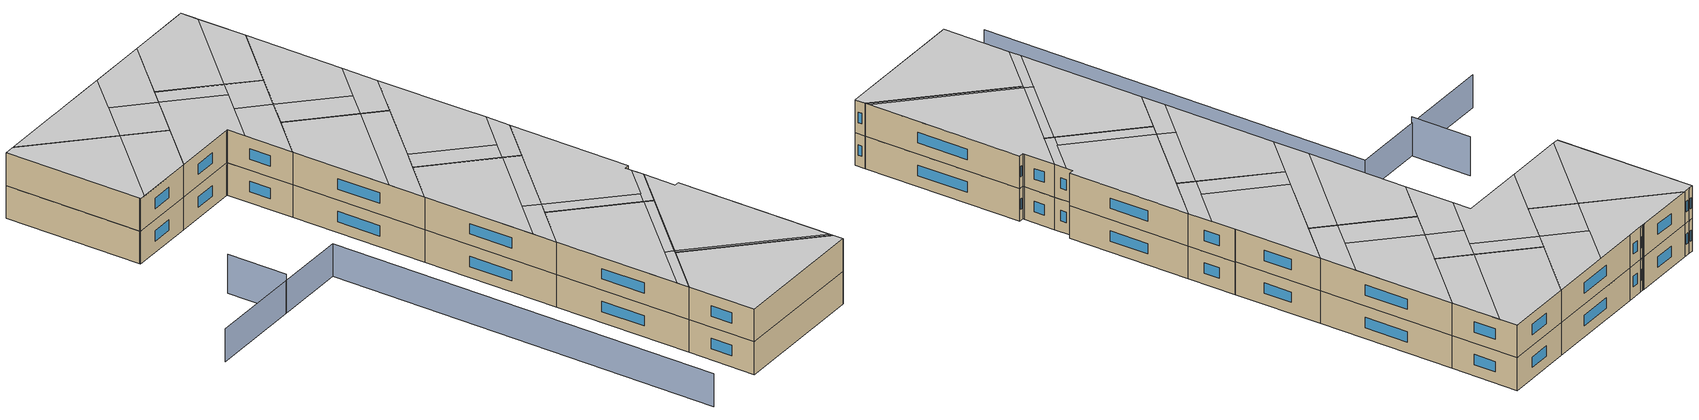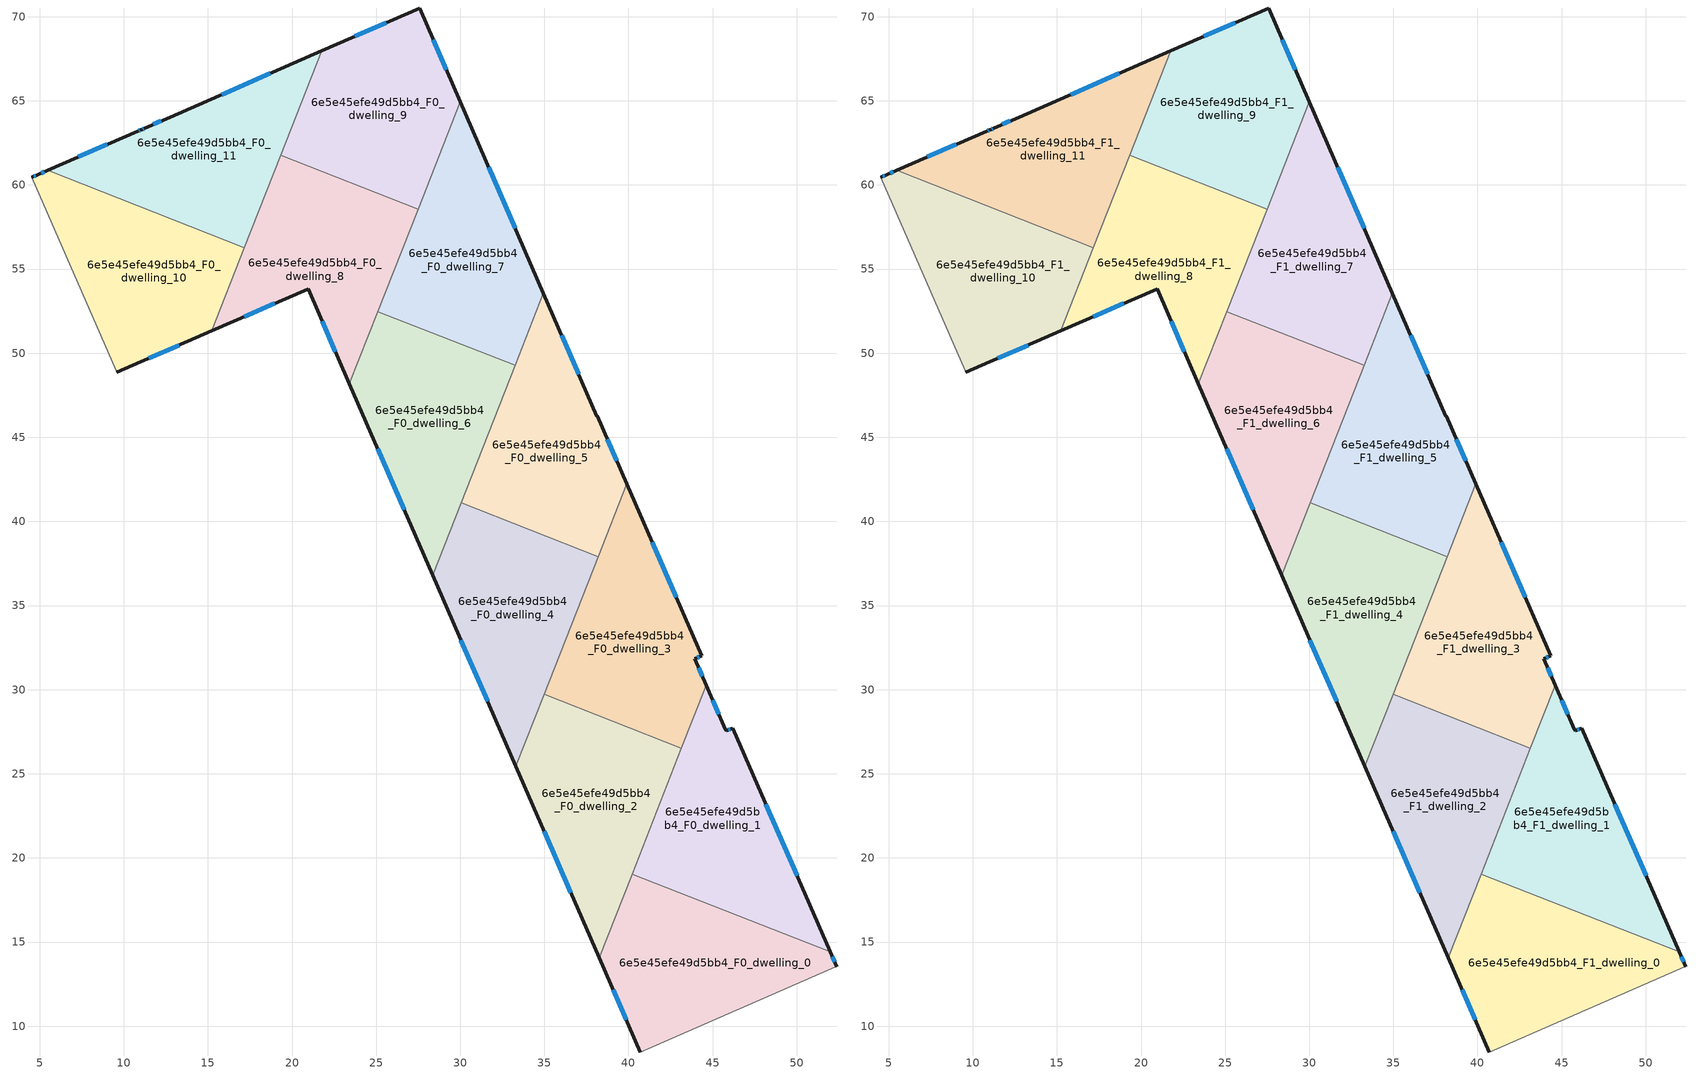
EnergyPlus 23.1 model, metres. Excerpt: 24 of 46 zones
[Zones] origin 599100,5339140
6e5e45efe49d5bb4_F0_dwelling_0
 floor ground (EU_floor_Construction): 51.99,14.41 52.38,13.54 52.33,13.52 40.69,8.46 38.26,14.06 40.21,19.04 z0
 wall outside (EU_wall_Construction): 38.26,14.06 40.69,8.46 / 52.38,13.54 51.99,14.41 z0:3
 wall adiabatic (EU_wall_Construction): 40.69,8.46 52.33,13.52 52.38,13.54 z0:3
 wall to 6e5e45efe49d5bb4_F0_dwelling_1 (EU_wall_Construction): 51.99,14.41 40.21,19.04 z0:3
 wall to 6e5e45efe49d5bb4_F0_dwelling_2 (EU_wall_Construction): 40.21,19.04 38.26,14.06 z0:3
 window (EU_Window_Construction): 39.08,12.16 39.86,10.37 / 52.25,13.83 52.12,14.11 z1.02:1.98
6e5e45efe49d5bb4_F0_dwelling_1
 floor ground (EU_floor_Construction): 46.2,27.72 51.99,14.41 40.21,19.04 44.62,30.27 45.76,27.64 45.8,27.54 z0
 wall outside (EU_wall_Construction): 51.99,14.41 46.2,27.72 45.8,27.54 45.76,27.64 44.62,30.27 z0:3
 wall to 6e5e45efe49d5bb4_F0_dwelling_3 (EU_wall_Construction): 44.62,30.27 43.15,26.51 z0:3
 wall to 6e5e45efe49d5bb4_F0_dwelling_2 (EU_wall_Construction): 43.15,26.51 40.21,19.04 z0:3
 window (EU_Window_Construction): 45.37,28.53 45.01,29.37 / 46.06,27.66 45.93,27.6 / 50.02,18.94 48.17,23.19 z1.02:1.98
6e5e45efe49d5bb4_F0_dwelling_10
 floor ground (EU_floor_Construction): 17.17,56.28 15.22,51.32 9.58,48.87 9.55,48.94 4.53,60.46 4.88,60.61 5.47,60.87 z0
 wall outside (EU_wall_Construction): 5.47,60.87 4.88,60.61 4.53,60.46 / 9.58,48.87 15.22,51.32 z0:3
 wall to 6e5e45efe49d5bb4_F0_dwelling_11 (EU_wall_Construction): 17.17,56.28 5.47,60.87 z0:3
 wall adiabatic (EU_wall_Construction): 4.53,60.46 9.55,48.94 9.58,48.87 z0:3
 wall to 6e5e45efe49d5bb4_F0_dwelling_8 (EU_wall_Construction): 15.22,51.32 17.17,56.28 z0:3
 window (EU_Window_Construction): 5.27,60.78 5.09,60.7 / 11.5,49.7 13.3,50.48 / 4.76,60.56 4.65,60.51 z1.02:1.98
6e5e45efe49d5bb4_F0_dwelling_11
 floor ground (EU_floor_Construction): 21.76,67.97 17.17,56.28 5.47,60.87 10.83,63.2 11.02,63.27 11.07,63.29 11.25,63.38 12.75,64.03 z0
 wall outside (EU_wall_Construction): 21.76,67.97 12.75,64.03 11.25,63.38 11.07,63.29 11.02,63.27 10.83,63.2 5.47,60.87 z0:3
 wall to 6e5e45efe49d5bb4_F0_dwelling_9 (EU_wall_Construction): 19.32,61.75 21.76,67.97 z0:3
 wall to 6e5e45efe49d5bb4_F0_dwelling_8 (EU_wall_Construction): 17.17,56.28 19.32,61.75 z0:3
 window (EU_Window_Construction): 11.19,63.35 11.13,63.32 / 12.24,63.81 11.76,63.6 / 18.69,66.63 15.82,65.37 / 9.01,62.41 7.3,61.66 / 10.95,63.24 10.89,63.22 z1.02:1.98
6e5e45efe49d5bb4_F0_dwelling_2
 floor ground (EU_floor_Construction): 43.15,26.51 38.26,14.06 33.3,25.45 34.98,29.72 z0
 wall outside (EU_wall_Construction): 33.3,25.45 38.26,14.06 z0:3
 wall to 6e5e45efe49d5bb4_F0_dwelling_3 (EU_wall_Construction): 43.15,26.51 34.98,29.72 z0:3
 wall to 6e5e45efe49d5bb4_F0_dwelling_4 (EU_wall_Construction): 34.98,29.72 33.3,25.45 z0:3
 window (EU_Window_Construction): 34.99,21.58 36.57,17.94 z1.02:1.98
6e5e45efe49d5bb4_F0_dwelling_3
 floor ground (EU_floor_Construction): 39.9,42.24 44.34,32.02 43.94,31.85 44.62,30.27 43.15,26.51 34.98,29.72 z0
 wall outside (EU_wall_Construction): 44.62,30.27 43.94,31.85 44.34,32.02 39.9,42.24 z0:3
 wall to 6e5e45efe49d5bb4_F0_dwelling_5 (EU_wall_Construction): 39.9,42.24 38.2,37.91 z0:3
 wall to 6e5e45efe49d5bb4_F0_dwelling_4 (EU_wall_Construction): 38.2,37.91 34.98,29.72 z0:3
 window (EU_Window_Construction): 44.08,31.91 44.21,31.96 / 44.39,30.8 44.17,31.31 / 42.83,35.5 41.41,38.76 z1.02:1.98
6e5e45efe49d5bb4_F0_dwelling_4
 floor ground (EU_floor_Construction): 38.2,37.91 33.3,25.45 28.36,36.81 30.05,41.11 z0
 wall outside (EU_wall_Construction): 28.36,36.81 33.3,25.45 z0:3
 wall to 6e5e45efe49d5bb4_F0_dwelling_5 (EU_wall_Construction): 38.2,37.91 30.05,41.11 z0:3
 wall to 6e5e45efe49d5bb4_F0_dwelling_6 (EU_wall_Construction): 30.05,41.11 28.36,36.81 z0:3
 window (EU_Window_Construction): 30.04,32.95 31.62,29.32 z1.02:1.98
6e5e45efe49d5bb4_F0_dwelling_5
 floor ground (EU_floor_Construction): 34.94,53.56 38.11,46.25 38.15,46.27 39.9,42.24 38.2,37.91 30.05,41.11 z0
 wall outside (EU_wall_Construction): 39.9,42.24 38.15,46.27 38.11,46.25 34.94,53.56 z0:3
 wall to 6e5e45efe49d5bb4_F0_dwelling_7 (EU_wall_Construction): 34.94,53.56 33.26,49.27 z0:3
 wall to 6e5e45efe49d5bb4_F0_dwelling_6 (EU_wall_Construction): 33.25,49.27 30.05,41.11 z0:3
 window (EU_Window_Construction): 39.3,43.61 38.74,44.9 / 37.03,48.74 36.02,51.07 z1.02:1.98
6e5e45efe49d5bb4_F0_dwelling_6
 floor ground (EU_floor_Construction): 33.26,49.27 28.36,36.81 23.42,48.18 25.1,52.47 z0
 wall outside (EU_wall_Construction): 23.42,48.18 28.36,36.81 z0:3
 wall to 6e5e45efe49d5bb4_F0_dwelling_7 (EU_wall_Construction): 33.26,49.27 25.1,52.47 z0:3
 wall to 6e5e45efe49d5bb4_F0_dwelling_8 (EU_wall_Construction): 25.1,52.47 23.42,48.18 z0:3
 window (EU_Window_Construction): 25.1,44.31 26.68,40.68 z1.02:1.98
6e5e45efe49d5bb4_F0_dwelling_7
 floor ground (EU_floor_Construction): 30,64.94 34.94,53.56 33.26,49.27 25.1,52.47 z0
 wall outside (EU_wall_Construction): 34.94,53.56 30,64.94 z0:3
 wall to 6e5e45efe49d5bb4_F0_dwelling_9 (EU_wall_Construction): 30,64.94 27.49,58.54 z0:3
 wall to 6e5e45efe49d5bb4_F0_dwelling_8 (EU_wall_Construction): 27.49,58.54 25.1,52.47 z0:3
 window (EU_Window_Construction): 33.26,57.43 31.68,61.06 z1.02:1.98
6e5e45efe49d5bb4_F0_dwelling_8
 floor ground (EU_floor_Construction): 27.49,58.54 23.42,48.18 20.96,53.82 20.92,53.8 15.22,51.32 19.32,61.75 z0
 wall outside (EU_wall_Construction): 15.22,51.32 20.92,53.8 20.96,53.82 23.42,48.18 z0:3
 wall to 6e5e45efe49d5bb4_F0_dwelling_9 (EU_wall_Construction): 27.49,58.54 19.32,61.75 z0:3
 window (EU_Window_Construction): 21.8,51.9 22.58,50.1 / 17.16,52.16 18.98,52.96 z1.02:1.98
6e5e45efe49d5bb4_F0_dwelling_9
 floor ground (EU_floor_Construction): 27.58,70.52 30,64.94 27.49,58.54 19.32,61.75 21.76,67.97 z0
 wall outside (EU_wall_Construction): 30,64.94 27.58,70.52 21.76,67.97 z0:3
 window (EU_Window_Construction): 29.18,66.83 28.4,68.62 / 25.6,69.65 23.74,68.84 z1.02:1.98
6e5e45efe49d5bb4_F1_dwelling_0
 floor to 6e5e45efe49d5bb4_F0_dwelling_0 (EU_floor_Construction): 51.99,14.41 52.38,13.54 52.33,13.52 40.69,8.46 38.26,14.06 40.21,19.04 z3
 wall outside (EU_wall_Construction): 38.26,14.06 40.69,8.46 / 52.38,13.54 51.99,14.41 z3:6
 wall adiabatic (EU_wall_Construction): 40.69,8.46 52.33,13.52 52.38,13.54 z3:6
 wall to 6e5e45efe49d5bb4_F1_dwelling_1 (EU_wall_Construction): 51.99,14.41 40.21,19.04 z3:6
 wall to 6e5e45efe49d5bb4_F1_dwelling_2 (EU_wall_Construction): 40.21,19.04 38.26,14.06 z3:6
 window (EU_Window_Construction): 39.08,12.16 39.86,10.37 / 52.25,13.83 52.12,14.11 z4.02:4.98
 ceiling to 6e5e45efe49d5bb4_F2_dwelling_0 (EU_floor_Construction): 52.33,13.52 52.38,13.54 51.99,14.41 40.21,19.04 38.26,14.06 40.69,8.46 z6
6e5e45efe49d5bb4_F1_dwelling_1
 floor to 6e5e45efe49d5bb4_F0_dwelling_1 (EU_floor_Construction): 46.2,27.72 51.99,14.41 40.21,19.04 44.62,30.27 45.76,27.64 45.8,27.54 z3
 wall outside (EU_wall_Construction): 51.99,14.41 46.2,27.72 45.8,27.54 45.76,27.64 44.62,30.27 z3:6
 wall to 6e5e45efe49d5bb4_F1_dwelling_3 (EU_wall_Construction): 44.62,30.27 43.15,26.51 z3:6
 wall to 6e5e45efe49d5bb4_F1_dwelling_2 (EU_wall_Construction): 43.15,26.51 40.21,19.04 z3:6
 window (EU_Window_Construction): 45.37,28.53 45.01,29.37 / 46.06,27.66 45.93,27.6 / 50.02,18.94 48.17,23.19 z4.02:4.98
 ceiling to 6e5e45efe49d5bb4_F2_dwelling_1 (EU_floor_Construction): 51.86,14.71 46.2,27.72 45.8,27.54 45.76,27.64 44.62,30.27 40.3,19.26 z6
 ceiling to 6e5e45efe49d5bb4_F2_dwelling_0 (EU_floor_Construction): 51.99,14.41 51.86,14.71 40.3,19.26 40.21,19.04 z6
6e5e45efe49d5bb4_F1_dwelling_10
 floor to 6e5e45efe49d5bb4_F0_dwelling_10 (EU_floor_Construction): 17.17,56.28 15.22,51.32 9.58,48.87 9.55,48.94 4.53,60.46 4.88,60.61 5.47,60.87 z3
 wall outside (EU_wall_Construction): 5.47,60.87 4.88,60.61 4.53,60.46 / 9.58,48.87 15.22,51.32 z3:6
 wall to 6e5e45efe49d5bb4_F1_dwelling_11 (EU_wall_Construction): 17.17,56.28 5.47,60.87 z3:6
 wall adiabatic (EU_wall_Construction): 4.53,60.46 9.55,48.94 9.58,48.87 z3:6
 wall to 6e5e45efe49d5bb4_F1_dwelling_8 (EU_wall_Construction): 15.22,51.32 17.17,56.28 z3:6
 window (EU_Window_Construction): 5.27,60.78 5.09,60.7 / 11.5,49.7 13.3,50.48 / 4.76,60.56 4.65,60.51 z4.02:4.98
 ceiling to 6e5e45efe49d5bb4_F2_dwelling_10 (EU_floor_Construction): 10.03,49.06 13.44,57.74 5.47,60.87 4.88,60.61 4.53,60.46 9.58,48.87 z6
 ceiling to 6e5e45efe49d5bb4_F2_dwelling_8 (EU_floor_Construction): 15.22,51.32 17.17,56.28 13.44,57.74 10.03,49.06 z6
6e5e45efe49d5bb4_F1_dwelling_11
 floor to 6e5e45efe49d5bb4_F0_dwelling_11 (EU_floor_Construction): 21.76,67.97 17.17,56.28 5.47,60.87 10.83,63.2 11.02,63.27 11.07,63.29 11.25,63.38 12.75,64.03 z3
 wall outside (EU_wall_Construction): 21.76,67.97 12.75,64.03 11.25,63.38 11.07,63.29 11.02,63.27 10.83,63.2 5.47,60.87 z3:6
 wall to 6e5e45efe49d5bb4_F1_dwelling_9 (EU_wall_Construction): 19.32,61.75 21.76,67.97 z3:6
 wall to 6e5e45efe49d5bb4_F1_dwelling_8 (EU_wall_Construction): 17.17,56.28 19.32,61.75 z3:6
 window (EU_Window_Construction): 11.19,63.35 11.13,63.32 / 12.24,63.81 11.76,63.6 / 18.69,66.63 15.82,65.37 / 9.01,62.41 7.3,61.66 / 10.95,63.24 10.89,63.22 z4.02:4.98
 ceiling to 6e5e45efe49d5bb4_F2_dwelling_9 (EU_floor_Construction): 18.73,60.26 21.76,67.97 16.56,65.7 15,61.72 z6
 ceiling to 6e5e45efe49d5bb4_F2_dwelling_10 (EU_floor_Construction): 13.44,57.74 16.56,65.7 12.75,64.03 11.25,63.38 11.07,63.29 11.02,63.27 10.83,63.2 5.47,60.87 z6
 ceiling to 6e5e45efe49d5bb4_F2_dwelling_8 (EU_floor_Construction): 17.17,56.28 18.73,60.26 15,61.72 13.44,57.74 z6
6e5e45efe49d5bb4_F1_dwelling_2
 floor to 6e5e45efe49d5bb4_F0_dwelling_2 (EU_floor_Construction): 43.15,26.51 38.26,14.06 33.3,25.45 34.98,29.72 z3
 wall outside (EU_wall_Construction): 33.3,25.45 38.26,14.06 z3:6
 wall to 6e5e45efe49d5bb4_F1_dwelling_3 (EU_wall_Construction): 43.15,26.51 34.98,29.72 z3:6
 wall to 6e5e45efe49d5bb4_F1_dwelling_4 (EU_wall_Construction): 34.98,29.72 33.3,25.45 z3:6
 window (EU_Window_Construction): 34.99,21.58 36.57,17.94 z4.02:4.98
 ceiling to 6e5e45efe49d5bb4_F2_dwelling_2 (EU_floor_Construction): 37.79,15.13 42.38,26.81 34.98,29.72 33.3,25.45 z6
 ceiling to 6e5e45efe49d5bb4_F2_dwelling_0 (EU_floor_Construction): 38.26,14.06 40.3,19.26 39.53,19.56 37.79,15.13 z6
 ceiling to 6e5e45efe49d5bb4_F2_dwelling_1 (EU_floor_Construction): 40.3,19.26 43.15,26.51 42.38,26.81 39.53,19.56 z6
6e5e45efe49d5bb4_F1_dwelling_3
 floor to 6e5e45efe49d5bb4_F0_dwelling_3 (EU_floor_Construction): 39.9,42.24 44.34,32.02 43.94,31.85 44.62,30.27 43.15,26.51 34.98,29.72 z3
 wall outside (EU_wall_Construction): 44.62,30.27 43.94,31.85 44.34,32.02 39.9,42.24 z3:6
 wall to 6e5e45efe49d5bb4_F1_dwelling_5 (EU_wall_Construction): 39.9,42.24 38.2,37.91 z3:6
 wall to 6e5e45efe49d5bb4_F1_dwelling_4 (EU_wall_Construction): 38.2,37.91 34.98,29.72 z3:6
 window (EU_Window_Construction): 44.08,31.91 44.21,31.96 / 44.39,30.8 44.17,31.31 / 42.83,35.5 41.41,38.76 z4.02:4.98
 ceiling to 6e5e45efe49d5bb4_F2_dwelling_3 (EU_floor_Construction): 42.83,27.97 44.16,31.34 43.94,31.85 44.34,32.02 39.9,42.24 35.43,30.87 z6
 ceiling to 6e5e45efe49d5bb4_F2_dwelling_1 (EU_floor_Construction): 43.15,26.51 44.62,30.27 44.16,31.34 42.38,26.81 z6
 ceiling to 6e5e45efe49d5bb4_F2_dwelling_2 (EU_floor_Construction): 42.38,26.81 42.83,27.97 35.43,30.87 34.98,29.72 z6
6e5e45efe49d5bb4_F1_dwelling_4
 floor to 6e5e45efe49d5bb4_F0_dwelling_4 (EU_floor_Construction): 38.2,37.91 33.3,25.45 28.36,36.81 30.05,41.11 z3
 wall outside (EU_wall_Construction): 28.36,36.81 33.3,25.45 z3:6
 wall to 6e5e45efe49d5bb4_F1_dwelling_5 (EU_wall_Construction): 38.2,37.91 30.05,41.11 z3:6
 wall to 6e5e45efe49d5bb4_F1_dwelling_6 (EU_wall_Construction): 30.05,41.11 28.36,36.81 z3:6
 window (EU_Window_Construction): 30.04,32.95 31.62,29.32 z4.02:4.98
 ceiling adiabatic (EU_roof_Construction): 32.41,27.51 36.72,38.49 30.05,41.11 28.36,36.81 z6
 ceiling to 6e5e45efe49d5bb4_F2_dwelling_2 (EU_floor_Construction): 33.3,25.45 35.43,30.87 33.96,31.46 32.41,27.51 z6
 ceiling to 6e5e45efe49d5bb4_F2_dwelling_3 (EU_floor_Construction): 35.43,30.87 38.2,37.91 36.72,38.49 33.96,31.46 z6
6e5e45efe49d5bb4_F1_dwelling_5
 floor to 6e5e45efe49d5bb4_F0_dwelling_5 (EU_floor_Construction): 34.94,53.56 38.11,46.25 38.15,46.27 39.9,42.24 38.2,37.91 30.05,41.11 z3
 wall outside (EU_wall_Construction): 39.9,42.24 38.15,46.27 38.11,46.25 34.94,53.56 z3:6
 wall to 6e5e45efe49d5bb4_F1_dwelling_7 (EU_wall_Construction): 34.94,53.56 33.26,49.27 z3:6
 wall to 6e5e45efe49d5bb4_F1_dwelling_6 (EU_wall_Construction): 33.25,49.27 30.05,41.11 z3:6
 window (EU_Window_Construction): 39.3,43.61 38.74,44.9 / 37.03,48.74 36.02,51.07 z4.02:4.98
 ceiling to 6e5e45efe49d5bb4_F2_dwelling_5 (EU_floor_Construction): 37.45,40.34 39,44.3 38.15,46.27 38.11,46.25 34.94,53.56 30.78,42.96 z6
 ceiling to 6e5e45efe49d5bb4_F2_dwelling_3 (EU_floor_Construction): 38.2,37.91 39.9,42.24 39,44.3 36.72,38.49 z6
 ceiling to 6e5e45efe49d5bb4_F2_dwelling_4 (EU_floor_Construction): 36.72,38.49 37.45,40.34 30.78,42.96 30.05,41.11 z6
6e5e45efe49d5bb4_F1_dwelling_6
 floor to 6e5e45efe49d5bb4_F0_dwelling_6 (EU_floor_Construction): 33.26,49.27 28.36,36.81 23.42,48.18 25.1,52.47 z3
 wall outside (EU_wall_Construction): 23.42,48.18 28.36,36.81 z3:6
 wall to 6e5e45efe49d5bb4_F1_dwelling_7 (EU_wall_Construction): 33.26,49.27 25.1,52.47 z3:6
 wall to 6e5e45efe49d5bb4_F1_dwelling_8 (EU_wall_Construction): 25.1,52.47 23.42,48.18 z3:6
 window (EU_Window_Construction): 25.1,44.31 26.68,40.68 z4.02:4.98
 ceiling to 6e5e45efe49d5bb4_F2_dwelling_6 (EU_floor_Construction): 27.01,39.91 31.03,50.14 25.1,52.47 23.42,48.18 z6
 ceiling adiabatic (EU_roof_Construction): 28.36,36.81 33.26,49.27 31.03,50.14 27.01,39.91 z6
6e5e45efe49d5bb4_F1_dwelling_7
 floor to 6e5e45efe49d5bb4_F0_dwelling_7 (EU_floor_Construction): 30,64.94 34.94,53.56 33.26,49.27 25.1,52.47 z3
 wall outside (EU_wall_Construction): 34.94,53.56 30,64.94 z3:6
 wall to 6e5e45efe49d5bb4_F1_dwelling_9 (EU_wall_Construction): 30,64.94 27.49,58.54 z3:6
 wall to 6e5e45efe49d5bb4_F1_dwelling_8 (EU_wall_Construction): 27.49,58.54 25.1,52.47 z3:6
 window (EU_Window_Construction): 33.26,57.43 31.68,61.06 z4.02:4.98
 ceiling to 6e5e45efe49d5bb4_F2_dwelling_7 (EU_floor_Construction): 32.05,52.74 33.59,56.66 30,64.94 26.13,55.07 z6
 ceiling to 6e5e45efe49d5bb4_F2_dwelling_6 (EU_floor_Construction): 31.03,50.14 32.05,52.74 26.13,55.07 25.1,52.47 z6
 ceiling to 6e5e45efe49d5bb4_F2_dwelling_5 (EU_floor_Construction): 33.26,49.27 34.94,53.56 33.59,56.66 31.03,50.14 z6
6e5e45efe49d5bb4_F1_dwelling_8
 floor to 6e5e45efe49d5bb4_F0_dwelling_8 (EU_floor_Construction): 27.49,58.54 23.42,48.18 20.96,53.82 20.92,53.8 15.22,51.32 19.32,61.75 z3
 wall outside (EU_wall_Construction): 15.22,51.32 20.92,53.8 20.96,53.82 23.42,48.18 z3:6
 wall to 6e5e45efe49d5bb4_F1_dwelling_9 (EU_wall_Construction): 27.49,58.54 19.32,61.75 z3:6
 window (EU_Window_Construction): 21.8,51.9 22.58,50.1 / 17.16,52.16 18.98,52.96 z4.02:4.98
 ceiling to 6e5e45efe49d5bb4_F2_dwelling_8 (EU_floor_Construction): 21.62,52.31 23.94,58.21 18.73,60.26 15.22,51.32 20.96,53.82 z6
 ceiling to 6e5e45efe49d5bb4_F2_dwelling_6 (EU_floor_Construction): 23.42,48.18 26.13,55.07 23.16,56.24 21.62,52.31 z6
 ceiling to 6e5e45efe49d5bb4_F2_dwelling_9 (EU_floor_Construction): 23.94,58.21 24.53,59.71 19.32,61.75 18.73,60.26 z6
 ceiling to 6e5e45efe49d5bb4_F2_dwelling_7 (EU_floor_Construction): 26.13,55.07 27.49,58.54 24.53,59.71 23.16,56.24 z6
6e5e45efe49d5bb4_F1_dwelling_9
 floor to 6e5e45efe49d5bb4_F0_dwelling_9 (EU_floor_Construction): 27.58,70.52 30,64.94 27.49,58.54 19.32,61.75 21.76,67.97 z3
 wall outside (EU_wall_Construction): 30,64.94 27.58,70.52 21.76,67.97 z3:6
 window (EU_Window_Construction): 29.18,66.83 28.4,68.62 / 25.6,69.65 23.74,68.84 z4.02:4.98
 ceiling to 6e5e45efe49d5bb4_F2_dwelling_9 (EU_floor_Construction): 24.53,59.71 28.21,69.07 27.58,70.52 21.76,67.97 19.32,61.75 z6
 ceiling to 6e5e45efe49d5bb4_F2_dwelling_7 (EU_floor_Construction): 27.49,58.54 30,64.94 28.21,69.07 24.53,59.71 z6
shading: 7.03,32.9 21.15,39.02 / 21.15,39.02 35.39,6.15 z0:3; 12.85,41.39 15.02,36.35 z0:3.6
[Building]
EU S2 Campaign: North Axis=0; Terrain=City; Solar Distribution=FullExterior
[Site:Location]
Vienna: Latitude=48; Longitude=16.5; Time Zone=1; Elevation=183
[SizingPeriod:WeatherFileDays]
AnnualSizingPeriod: Begin Month=1; Begin Day of Month=1; End Month=12; End Day of Month=31; Day of Week for Start Day=Monday; Use Weather File Daylight Saving Period=No; Use Weather File Rain and Snow Indicators=No
[MATERIAL]
EU_InternalMass_Material: Roughness=MediumRough; Thickness=0.1; Conductivity=1; Density=1800; Specific Heat=900; Thermal Absorptance=0.9; Solar Absorptance=0.7; Visible Absorptance=0.7
[MATERIAL:NOMASS] Roughness=MediumRough; Thermal Absorptance=0.9; Solar Absorptance=0.7; Visible Absorptance=0.7
Name | Thermal Resistance
EU_wall_NoMass | 0.942466
EU_roof_NoMass | 0.551687
EU_floor_NoMass | 0.66527
[WINDOWMATERIAL:SIMPLEGLAZINGSYSTEM]
EU_Window_SimpleGlazing: UFactor=2.03367; Solar Heat Gain Coefficient=0.65; Visible Transmittance=0.65
[CONSTRUCTION]
EU_wall_Construction: EU_wall_NoMass
EU_roof_Construction: EU_roof_NoMass
EU_floor_Construction: EU_floor_NoMass
EU_Window_Construction: EU_Window_SimpleGlazing
EU_InternalMass_Construction: EU_InternalMass_Material
[ZONE] Type=1; Multiplier=1; Ceiling Height=autocalculate; Floor Area=autocalculate; Part of Total Floor Area=Yes
Name | Volume
6e5e45efe49d5bb4_F0_dwelling_0; 6e5e45efe49d5bb4_F1_dwelling_0 | 236.436
6e5e45efe49d5bb4_F0_dwelling_1; 6e5e45efe49d5bb4_F1_dwelling_1 | 236.416
6e5e45efe49d5bb4_F0_dwelling_10; 6e5e45efe49d5bb4_F1_dwelling_10 | 236.432
6e5e45efe49d5bb4_F0_dwelling_11; 6e5e45efe49d5bb4_F1_dwelling_11 | 236.431
6e5e45efe49d5bb4_F0_dwelling_2; 6e5e45efe49d5bb4_F1_dwelling_2; 6e5e45efe49d5bb4_F0_dwelling_6; 6e5e45efe49d5bb4_F1_dwelling_6 | 236.424
6e5e45efe49d5bb4_F0_dwelling_3; 6e5e45efe49d5bb4_F1_dwelling_3 | 236.426
6e5e45efe49d5bb4_F0_dwelling_4; 6e5e45efe49d5bb4_F1_dwelling_4 | 236.438
6e5e45efe49d5bb4_F0_dwelling_5; 6e5e45efe49d5bb4_F1_dwelling_5 | 236.455
6e5e45efe49d5bb4_F0_dwelling_7; 6e5e45efe49d5bb4_F1_dwelling_7 | 236.43
6e5e45efe49d5bb4_F0_dwelling_8; 6e5e45efe49d5bb4_F1_dwelling_8 | 236.465
6e5e45efe49d5bb4_F0_dwelling_9; 6e5e45efe49d5bb4_F1_dwelling_9 | 236.448
[INTERNALMASS] Construction=EU_InternalMass_Construction
Name | Zone or ZoneList | Surface Area
6e5e45efe49d5bb4_F0_dwelling_0_EU_InternalMass | 6e5e45efe49d5bb4_F0_dwelling_0 | 78.8136
6e5e45efe49d5bb4_F0_dwelling_1_EU_InternalMass | 6e5e45efe49d5bb4_F0_dwelling_1 | 78.8073
6e5e45efe49d5bb4_F0_dwelling_2_EU_InternalMass | 6e5e45efe49d5bb4_F0_dwelling_2 | 78.8068
6e5e45efe49d5bb4_F0_dwelling_3_EU_InternalMass | 6e5e45efe49d5bb4_F0_dwelling_3 | 78.8091
6e5e45efe49d5bb4_F0_dwelling_4_EU_InternalMass | 6e5e45efe49d5bb4_F0_dwelling_4 | 78.8139
6e5e45efe49d5bb4_F0_dwelling_5_EU_InternalMass | 6e5e45efe49d5bb4_F0_dwelling_5 | 78.8186
6e5e45efe49d5bb4_F0_dwelling_6_EU_InternalMass | 6e5e45efe49d5bb4_F0_dwelling_6 | 78.8114
6e5e45efe49d5bb4_F0_dwelling_7_EU_InternalMass | 6e5e45efe49d5bb4_F0_dwelling_7 | 78.8069
6e5e45efe49d5bb4_F0_dwelling_8_EU_InternalMass | 6e5e45efe49d5bb4_F0_dwelling_8 | 78.8216
6e5e45efe49d5bb4_F0_dwelling_9_EU_InternalMass | 6e5e45efe49d5bb4_F0_dwelling_9 | 78.8154
6e5e45efe49d5bb4_F0_dwelling_10_EU_InternalMass | 6e5e45efe49d5bb4_F0_dwelling_10 | 78.8104
6e5e45efe49d5bb4_F0_dwelling_11_EU_InternalMass | 6e5e45efe49d5bb4_F0_dwelling_11 | 78.8118
6e5e45efe49d5bb4_F1_dwelling_0_EU_InternalMass | 6e5e45efe49d5bb4_F1_dwelling_0 | 78.8136
6e5e45efe49d5bb4_F1_dwelling_1_EU_InternalMass | 6e5e45efe49d5bb4_F1_dwelling_1 | 78.8073
6e5e45efe49d5bb4_F1_dwelling_2_EU_InternalMass | 6e5e45efe49d5bb4_F1_dwelling_2 | 78.8068
6e5e45efe49d5bb4_F1_dwelling_3_EU_InternalMass | 6e5e45efe49d5bb4_F1_dwelling_3 | 78.8091
6e5e45efe49d5bb4_F1_dwelling_4_EU_InternalMass | 6e5e45efe49d5bb4_F1_dwelling_4 | 78.8139
6e5e45efe49d5bb4_F1_dwelling_5_EU_InternalMass | 6e5e45efe49d5bb4_F1_dwelling_5 | 78.8186
6e5e45efe49d5bb4_F1_dwelling_6_EU_InternalMass | 6e5e45efe49d5bb4_F1_dwelling_6 | 78.8114
6e5e45efe49d5bb4_F1_dwelling_7_EU_InternalMass | 6e5e45efe49d5bb4_F1_dwelling_7 | 78.8069
6e5e45efe49d5bb4_F1_dwelling_8_EU_InternalMass | 6e5e45efe49d5bb4_F1_dwelling_8 | 78.8216
6e5e45efe49d5bb4_F1_dwelling_9_EU_InternalMass | 6e5e45efe49d5bb4_F1_dwelling_9 | 78.8154
6e5e45efe49d5bb4_F1_dwelling_10_EU_InternalMass | 6e5e45efe49d5bb4_F1_dwelling_10 | 78.8104
6e5e45efe49d5bb4_F1_dwelling_11_EU_InternalMass | 6e5e45efe49d5bb4_F1_dwelling_11 | 78.8118
[OTHEREQUIPMENT] Fuel Type=Electricity; Design Level Calculation Method=Watts/Area; Power per Zone Floor Area=1; Fraction Latent=0; Fraction Radiant=0; Fraction Lost=0; Carbon Dioxide Generation Rate=0; EndUse Subcategory=EU_Step8_InternalGains
Name | Zone or ZoneList or Space or SpaceList | Schedule
EU_Step8_InternalGain_6e5e45efe49d5bb4_F0_dwelling_0_f000 | 6e5e45efe49d5bb4_F0_dwelling_0 | EU_Step8_GainSchedule_6e5e45efe49d5bb4_F0_dwelling_0_f000
EU_Step8_InternalGain_6e5e45efe49d5bb4_F0_dwelling_1_f000 | 6e5e45efe49d5bb4_F0_dwelling_1 | EU_Step8_GainSchedule_6e5e45efe49d5bb4_F0_dwelling_1_f000
EU_Step8_InternalGain_6e5e45efe49d5bb4_F0_dwelling_2_f000 | 6e5e45efe49d5bb4_F0_dwelling_2 | EU_Step8_GainSchedule_6e5e45efe49d5bb4_F0_dwelling_2_f000
EU_Step8_InternalGain_6e5e45efe49d5bb4_F0_dwelling_3_f000 | 6e5e45efe49d5bb4_F0_dwelling_3 | EU_Step8_GainSchedule_6e5e45efe49d5bb4_F0_dwelling_3_f000
EU_Step8_InternalGain_6e5e45efe49d5bb4_F0_dwelling_4_f000 | 6e5e45efe49d5bb4_F0_dwelling_4 | EU_Step8_GainSchedule_6e5e45efe49d5bb4_F0_dwelling_4_f000
EU_Step8_InternalGain_6e5e45efe49d5bb4_F0_dwelling_5_f000 | 6e5e45efe49d5bb4_F0_dwelling_5 | EU_Step8_GainSchedule_6e5e45efe49d5bb4_F0_dwelling_5_f000
EU_Step8_InternalGain_6e5e45efe49d5bb4_F0_dwelling_6_f000 | 6e5e45efe49d5bb4_F0_dwelling_6 | EU_Step8_GainSchedule_6e5e45efe49d5bb4_F0_dwelling_6_f000
EU_Step8_InternalGain_6e5e45efe49d5bb4_F0_dwelling_7_f000 | 6e5e45efe49d5bb4_F0_dwelling_7 | EU_Step8_GainSchedule_6e5e45efe49d5bb4_F0_dwelling_7_f000
EU_Step8_InternalGain_6e5e45efe49d5bb4_F0_dwelling_8_f000 | 6e5e45efe49d5bb4_F0_dwelling_8 | EU_Step8_GainSchedule_6e5e45efe49d5bb4_F0_dwelling_8_f000
EU_Step8_InternalGain_6e5e45efe49d5bb4_F0_dwelling_9_f000 | 6e5e45efe49d5bb4_F0_dwelling_9 | EU_Step8_GainSchedule_6e5e45efe49d5bb4_F0_dwelling_9_f000
EU_Step8_InternalGain_6e5e45efe49d5bb4_F0_dwelling_10_f000 | 6e5e45efe49d5bb4_F0_dwelling_10 | EU_Step8_GainSchedule_6e5e45efe49d5bb4_F0_dwelling_10_f000
EU_Step8_InternalGain_6e5e45efe49d5bb4_F0_dwelling_11_f000 | 6e5e45efe49d5bb4_F0_dwelling_11 | EU_Step8_GainSchedule_6e5e45efe49d5bb4_F0_dwelling_11_f000
EU_Step8_InternalGain_6e5e45efe49d5bb4_F1_dwelling_0_f000 | 6e5e45efe49d5bb4_F1_dwelling_0 | EU_Step8_GainSchedule_6e5e45efe49d5bb4_F1_dwelling_0_f000
EU_Step8_InternalGain_6e5e45efe49d5bb4_F1_dwelling_1_f000 | 6e5e45efe49d5bb4_F1_dwelling_1 | EU_Step8_GainSchedule_6e5e45efe49d5bb4_F1_dwelling_1_f000
EU_Step8_InternalGain_6e5e45efe49d5bb4_F1_dwelling_2_f000 | 6e5e45efe49d5bb4_F1_dwelling_2 | EU_Step8_GainSchedule_6e5e45efe49d5bb4_F1_dwelling_2_f000
EU_Step8_InternalGain_6e5e45efe49d5bb4_F1_dwelling_3_f000 | 6e5e45efe49d5bb4_F1_dwelling_3 | EU_Step8_GainSchedule_6e5e45efe49d5bb4_F1_dwelling_3_f000
EU_Step8_InternalGain_6e5e45efe49d5bb4_F1_dwelling_4_f000 | 6e5e45efe49d5bb4_F1_dwelling_4 | EU_Step8_GainSchedule_6e5e45efe49d5bb4_F1_dwelling_4_f000
EU_Step8_InternalGain_6e5e45efe49d5bb4_F1_dwelling_5_f000 | 6e5e45efe49d5bb4_F1_dwelling_5 | EU_Step8_GainSchedule_6e5e45efe49d5bb4_F1_dwelling_5_f000
EU_Step8_InternalGain_6e5e45efe49d5bb4_F1_dwelling_6_f000 | 6e5e45efe49d5bb4_F1_dwelling_6 | EU_Step8_GainSchedule_6e5e45efe49d5bb4_F1_dwelling_6_f000
EU_Step8_InternalGain_6e5e45efe49d5bb4_F1_dwelling_7_f000 | 6e5e45efe49d5bb4_F1_dwelling_7 | EU_Step8_GainSchedule_6e5e45efe49d5bb4_F1_dwelling_7_f000
EU_Step8_InternalGain_6e5e45efe49d5bb4_F1_dwelling_8_f000 | 6e5e45efe49d5bb4_F1_dwelling_8 | EU_Step8_GainSchedule_6e5e45efe49d5bb4_F1_dwelling_8_f000
EU_Step8_InternalGain_6e5e45efe49d5bb4_F1_dwelling_9_f000 | 6e5e45efe49d5bb4_F1_dwelling_9 | EU_Step8_GainSchedule_6e5e45efe49d5bb4_F1_dwelling_9_f000
EU_Step8_InternalGain_6e5e45efe49d5bb4_F1_dwelling_10_f000 | 6e5e45efe49d5bb4_F1_dwelling_10 | EU_Step8_GainSchedule_6e5e45efe49d5bb4_F1_dwelling_10_f000
EU_Step8_InternalGain_6e5e45efe49d5bb4_F1_dwelling_11_f000 | 6e5e45efe49d5bb4_F1_dwelling_11 | EU_Step8_GainSchedule_6e5e45efe49d5bb4_F1_dwelling_11_f000
[ZONEVENTILATION:DESIGNFLOWRATE] Schedule=EU_AlwaysOn; Design Flow Rate Calculation Method=AirChanges/Hour; Air Changes per Hour=0.530523; Ventilation Type=Natural; Fan Pressure Rise=0; Fan Total Efficiency=1; Constant Term Coefficient=1; Temperature Term Coefficient=0; Velocity Term Coefficient=0; Velocity Squared Term Coefficient=0; Minimum Indoor Temperature=-100; Maximum Indoor Temperature=100; Delta Temperature=-100; Minimum Outdoor Temperature=-100; Maximum Outdoor Temperature=100; Maximum Wind Speed=40
Name | Zone or ZoneList or Space or SpaceList
EU_ConstantAir_6e5e45efe49d5bb4_F0_dwelling_0 | 6e5e45efe49d5bb4_F0_dwelling_0
EU_ConstantAir_6e5e45efe49d5bb4_F0_dwelling_1 | 6e5e45efe49d5bb4_F0_dwelling_1
EU_ConstantAir_6e5e45efe49d5bb4_F0_dwelling_2 | 6e5e45efe49d5bb4_F0_dwelling_2
EU_ConstantAir_6e5e45efe49d5bb4_F0_dwelling_3 | 6e5e45efe49d5bb4_F0_dwelling_3
EU_ConstantAir_6e5e45efe49d5bb4_F0_dwelling_4 | 6e5e45efe49d5bb4_F0_dwelling_4
EU_ConstantAir_6e5e45efe49d5bb4_F0_dwelling_5 | 6e5e45efe49d5bb4_F0_dwelling_5
EU_ConstantAir_6e5e45efe49d5bb4_F0_dwelling_6 | 6e5e45efe49d5bb4_F0_dwelling_6
EU_ConstantAir_6e5e45efe49d5bb4_F0_dwelling_7 | 6e5e45efe49d5bb4_F0_dwelling_7
EU_ConstantAir_6e5e45efe49d5bb4_F0_dwelling_8 | 6e5e45efe49d5bb4_F0_dwelling_8
EU_ConstantAir_6e5e45efe49d5bb4_F0_dwelling_9 | 6e5e45efe49d5bb4_F0_dwelling_9
EU_ConstantAir_6e5e45efe49d5bb4_F0_dwelling_10 | 6e5e45efe49d5bb4_F0_dwelling_10
EU_ConstantAir_6e5e45efe49d5bb4_F0_dwelling_11 | 6e5e45efe49d5bb4_F0_dwelling_11
EU_ConstantAir_6e5e45efe49d5bb4_F1_dwelling_0 | 6e5e45efe49d5bb4_F1_dwelling_0
EU_ConstantAir_6e5e45efe49d5bb4_F1_dwelling_1 | 6e5e45efe49d5bb4_F1_dwelling_1
EU_ConstantAir_6e5e45efe49d5bb4_F1_dwelling_2 | 6e5e45efe49d5bb4_F1_dwelling_2
EU_ConstantAir_6e5e45efe49d5bb4_F1_dwelling_3 | 6e5e45efe49d5bb4_F1_dwelling_3
EU_ConstantAir_6e5e45efe49d5bb4_F1_dwelling_4 | 6e5e45efe49d5bb4_F1_dwelling_4
EU_ConstantAir_6e5e45efe49d5bb4_F1_dwelling_5 | 6e5e45efe49d5bb4_F1_dwelling_5
EU_ConstantAir_6e5e45efe49d5bb4_F1_dwelling_6 | 6e5e45efe49d5bb4_F1_dwelling_6
EU_ConstantAir_6e5e45efe49d5bb4_F1_dwelling_7 | 6e5e45efe49d5bb4_F1_dwelling_7
EU_ConstantAir_6e5e45efe49d5bb4_F1_dwelling_8 | 6e5e45efe49d5bb4_F1_dwelling_8
EU_ConstantAir_6e5e45efe49d5bb4_F1_dwelling_9 | 6e5e45efe49d5bb4_F1_dwelling_9
EU_ConstantAir_6e5e45efe49d5bb4_F1_dwelling_10 | 6e5e45efe49d5bb4_F1_dwelling_10
EU_ConstantAir_6e5e45efe49d5bb4_F1_dwelling_11 | 6e5e45efe49d5bb4_F1_dwelling_11
[HVACTEMPLATE:THERMOSTAT] Constant Heating Setpoint=20; Constant Cooling Setpoint=50
EU_HeatOnly_6e5e45efe49d5bb4_F0_dwelling_0; EU_HeatOnly_6e5e45efe49d5bb4_F0_dwelling_1; EU_HeatOnly_6e5e45efe49d5bb4_F0_dwelling_2; EU_HeatOnly_6e5e45efe49d5bb4_F0_dwelling_3; EU_HeatOnly_6e5e45efe49d5bb4_F0_dwelling_4; EU_HeatOnly_6e5e45efe49d5bb4_F0_dwelling_5; EU_HeatOnly_6e5e45efe49d5bb4_F0_dwelling_6; EU_HeatOnly_6e5e45efe49d5bb4_F0_dwelling_7; EU_HeatOnly_6e5e45efe49d5bb4_F0_dwelling_8; EU_HeatOnly_6e5e45efe49d5bb4_F0_dwelling_9; EU_HeatOnly_6e5e45efe49d5bb4_F0_dwelling_10; EU_HeatOnly_6e5e45efe49d5bb4_F0_dwelling_11; EU_HeatOnly_6e5e45efe49d5bb4_F1_dwelling_0; EU_HeatOnly_6e5e45efe49d5bb4_F1_dwelling_1; EU_HeatOnly_6e5e45efe49d5bb4_F1_dwelling_2; EU_HeatOnly_6e5e45efe49d5bb4_F1_dwelling_3; EU_HeatOnly_6e5e45efe49d5bb4_F1_dwelling_4; EU_HeatOnly_6e5e45efe49d5bb4_F1_dwelling_5; EU_HeatOnly_6e5e45efe49d5bb4_F1_dwelling_6; EU_HeatOnly_6e5e45efe49d5bb4_F1_dwelling_7; EU_HeatOnly_6e5e45efe49d5bb4_F1_dwelling_8; EU_HeatOnly_6e5e45efe49d5bb4_F1_dwelling_9; EU_HeatOnly_6e5e45efe49d5bb4_F1_dwelling_10; EU_HeatOnly_6e5e45efe49d5bb4_F1_dwelling_11; EU_HeatOnly_6e5e45efe49d5bb4_F2_dwelling_0; EU_HeatOnly_6e5e45efe49d5bb4_F2_dwelling_1; EU_HeatOnly_6e5e45efe49d5bb4_F2_dwelling_2; EU_HeatOnly_6e5e45efe49d5bb4_F2_dwelling_3; EU_HeatOnly_6e5e45efe49d5bb4_F2_dwelling_4; EU_HeatOnly_6e5e45efe49d5bb4_F2_dwelling_5; EU_HeatOnly_6e5e45efe49d5bb4_F2_dwelling_6; EU_HeatOnly_6e5e45efe49d5bb4_F2_dwelling_7; EU_HeatOnly_6e5e45efe49d5bb4_F2_dwelling_8; EU_HeatOnly_6e5e45efe49d5bb4_F2_dwelling_9; EU_HeatOnly_6e5e45efe49d5bb4_F2_dwelling_10; EU_HeatOnly_6e5e45efe49d5bb4_F3_dwelling_0; EU_HeatOnly_6e5e45efe49d5bb4_F3_dwelling_1; EU_HeatOnly_6e5e45efe49d5bb4_F3_dwelling_2; EU_HeatOnly_6e5e45efe49d5bb4_F3_dwelling_3; EU_HeatOnly_6e5e45efe49d5bb4_F3_dwelling_4; EU_HeatOnly_6e5e45efe49d5bb4_F3_dwelling_5; EU_HeatOnly_6e5e45efe49d5bb4_F3_dwelling_6; EU_HeatOnly_6e5e45efe49d5bb4_F3_dwelling_7; EU_HeatOnly_6e5e45efe49d5bb4_F3_dwelling_8; EU_HeatOnly_6e5e45efe49d5bb4_F3_dwelling_9; EU_HeatOnly_6e5e45efe49d5bb4_F3_dwelling_10
[HVACTEMPLATE:ZONE:IDEALLOADSAIRSYSTEM] System Availability Schedule=EU_AlwaysOn; Maximum Heating Supply Air Temperature=50; Minimum Cooling Supply Air Temperature=13; Maximum Heating Supply Air Humidity Ratio=0.0156; Minimum Cooling Supply Air Humidity Ratio=0.0077; Heating Limit=NoLimit; Cooling Limit=NoLimit; Heating Availability Schedule=EU_AlwaysOn; Cooling Availability Schedule=EU_CoolingOff; Dehumidification Control Type=ConstantSensibleHeatRatio; Cooling Sensible Heat Ratio=0.7; Dehumidification Setpoint=60; Humidification Control Type=None; Humidification Setpoint=30; Outdoor Air Method=None; Outdoor Air Flow Rate per Person=0.00944; Outdoor Air Flow Rate per Zone Floor Area=0; Outdoor Air Flow Rate per Zone=0; Demand Controlled Ventilation Type=None; Outdoor Air Economizer Type=NoEconomizer; Heat Recovery Type=None; Sensible Heat Recovery Effectiveness=0.7; Latent Heat Recovery Effectiveness=0.65
Name | Template Thermostat
6e5e45efe49d5bb4_F0_dwelling_0 | EU_HeatOnly_6e5e45efe49d5bb4_F0_dwelling_0
6e5e45efe49d5bb4_F0_dwelling_1 | EU_HeatOnly_6e5e45efe49d5bb4_F0_dwelling_1
6e5e45efe49d5bb4_F0_dwelling_2 | EU_HeatOnly_6e5e45efe49d5bb4_F0_dwelling_2
6e5e45efe49d5bb4_F0_dwelling_3 | EU_HeatOnly_6e5e45efe49d5bb4_F0_dwelling_3
6e5e45efe49d5bb4_F0_dwelling_4 | EU_HeatOnly_6e5e45efe49d5bb4_F0_dwelling_4
6e5e45efe49d5bb4_F0_dwelling_5 | EU_HeatOnly_6e5e45efe49d5bb4_F0_dwelling_5
6e5e45efe49d5bb4_F0_dwelling_6 | EU_HeatOnly_6e5e45efe49d5bb4_F0_dwelling_6
6e5e45efe49d5bb4_F0_dwelling_7 | EU_HeatOnly_6e5e45efe49d5bb4_F0_dwelling_7
6e5e45efe49d5bb4_F0_dwelling_8 | EU_HeatOnly_6e5e45efe49d5bb4_F0_dwelling_8
6e5e45efe49d5bb4_F0_dwelling_9 | EU_HeatOnly_6e5e45efe49d5bb4_F0_dwelling_9
6e5e45efe49d5bb4_F0_dwelling_10 | EU_HeatOnly_6e5e45efe49d5bb4_F0_dwelling_10
6e5e45efe49d5bb4_F0_dwelling_11 | EU_HeatOnly_6e5e45efe49d5bb4_F0_dwelling_11
6e5e45efe49d5bb4_F1_dwelling_0 | EU_HeatOnly_6e5e45efe49d5bb4_F1_dwelling_0
6e5e45efe49d5bb4_F1_dwelling_1 | EU_HeatOnly_6e5e45efe49d5bb4_F1_dwelling_1
6e5e45efe49d5bb4_F1_dwelling_2 | EU_HeatOnly_6e5e45efe49d5bb4_F1_dwelling_2
6e5e45efe49d5bb4_F1_dwelling_3 | EU_HeatOnly_6e5e45efe49d5bb4_F1_dwelling_3
6e5e45efe49d5bb4_F1_dwelling_4 | EU_HeatOnly_6e5e45efe49d5bb4_F1_dwelling_4
6e5e45efe49d5bb4_F1_dwelling_5 | EU_HeatOnly_6e5e45efe49d5bb4_F1_dwelling_5
6e5e45efe49d5bb4_F1_dwelling_6 | EU_HeatOnly_6e5e45efe49d5bb4_F1_dwelling_6
6e5e45efe49d5bb4_F1_dwelling_7 | EU_HeatOnly_6e5e45efe49d5bb4_F1_dwelling_7
6e5e45efe49d5bb4_F1_dwelling_8 | EU_HeatOnly_6e5e45efe49d5bb4_F1_dwelling_8
6e5e45efe49d5bb4_F1_dwelling_9 | EU_HeatOnly_6e5e45efe49d5bb4_F1_dwelling_9
6e5e45efe49d5bb4_F1_dwelling_10 | EU_HeatOnly_6e5e45efe49d5bb4_F1_dwelling_10
6e5e45efe49d5bb4_F1_dwelling_11 | EU_HeatOnly_6e5e45efe49d5bb4_F1_dwelling_11
[SIZING:ZONE] Zone Cooling Design Supply Air Temperature Input Method=SupplyAirTemperature; Zone Cooling Design Supply Air Temperature=13; Zone Heating Design Supply Air Temperature Input Method=SupplyAirTemperature; Zone Heating Design Supply Air Temperature=50; Zone Cooling Design Supply Air Humidity Ratio=0.008; Zone Heating Design Supply Air Humidity Ratio=0.008; Cooling Design Air Flow Method=DesignDay; Cooling Design Air Flow Rate=0; Cooling Minimum Air Flow per Zone Floor Area=0.000762; Cooling Minimum Air Flow=0; Cooling Minimum Air Flow Fraction=0.2; Heating Design Air Flow Method=DesignDay; Heating Design Air Flow Rate=0; Heating Maximum Air Flow per Zone Floor Area=0.002032; Heating Maximum Air Flow=0.141576; Heating Maximum Air Flow Fraction=0.3; Account for Dedicated Outdoor Air System=No; Dedicated Outdoor Air System Control Strategy=NeutralSupplyAir; Dedicated Outdoor Air Low Setpoint Temperature for Design=autosize; Dedicated Outdoor Air High Setpoint Temperature for Design=autosize; Zone Load Sizing Method=Sensible Load Only No Latent Load; Zone Latent Cooling Design Supply Air Humidity Ratio Input Method=HumidityRatioDifference; Zone Cooling Design Supply Air Humidity Ratio Difference=0.005; Zone Latent Heating Design Supply Air Humidity Ratio Input Method=HumidityRatioDifference; Zone Humidification Design Supply Air Humidity Ratio Difference=0.005
6e5e45efe49d5bb4_F0_dwelling_0; 6e5e45efe49d5bb4_F0_dwelling_1; 6e5e45efe49d5bb4_F0_dwelling_2; 6e5e45efe49d5bb4_F0_dwelling_3; 6e5e45efe49d5bb4_F0_dwelling_4; 6e5e45efe49d5bb4_F0_dwelling_5; 6e5e45efe49d5bb4_F0_dwelling_6; 6e5e45efe49d5bb4_F0_dwelling_7; 6e5e45efe49d5bb4_F0_dwelling_8; 6e5e45efe49d5bb4_F0_dwelling_9; 6e5e45efe49d5bb4_F0_dwelling_10; 6e5e45efe49d5bb4_F0_dwelling_11; 6e5e45efe49d5bb4_F1_dwelling_0; 6e5e45efe49d5bb4_F1_dwelling_1; 6e5e45efe49d5bb4_F1_dwelling_2; 6e5e45efe49d5bb4_F1_dwelling_3; 6e5e45efe49d5bb4_F1_dwelling_4; 6e5e45efe49d5bb4_F1_dwelling_5; 6e5e45efe49d5bb4_F1_dwelling_6; 6e5e45efe49d5bb4_F1_dwelling_7; 6e5e45efe49d5bb4_F1_dwelling_8; 6e5e45efe49d5bb4_F1_dwelling_9; 6e5e45efe49d5bb4_F1_dwelling_10; 6e5e45efe49d5bb4_F1_dwelling_11
[SCHEDULE:CONSTANT]
Name | Hourly Value
EU_AlwaysOn | 1
EU_CoolingOff | 0
[SCHEDULE:FILE] Column Number=1; Rows to Skip at Top=0; Number of Hours of Data=8760; Column Separator=Comma; Interpolate to Timestep=No; Minutes per Item=60; Adjust Schedule for Daylight Savings=Yes
Name | File
EU_Step8_GainSchedule_6e5e45efe49d5bb4_F0_dwelling_0_f000 | ../../schedules/6e5e45efe49d5bb4/6e5e45efe49d5bb4_F0_dwelling_0_f000_gain.csv
EU_Step8_GainSchedule_6e5e45efe49d5bb4_F0_dwelling_1_f000 | ../../schedules/6e5e45efe49d5bb4/6e5e45efe49d5bb4_F0_dwelling_1_f000_gain.csv
EU_Step8_GainSchedule_6e5e45efe49d5bb4_F0_dwelling_2_f000 | ../../schedules/6e5e45efe49d5bb4/6e5e45efe49d5bb4_F0_dwelling_2_f000_gain.csv
EU_Step8_GainSchedule_6e5e45efe49d5bb4_F0_dwelling_3_f000 | ../../schedules/6e5e45efe49d5bb4/6e5e45efe49d5bb4_F0_dwelling_3_f000_gain.csv
EU_Step8_GainSchedule_6e5e45efe49d5bb4_F0_dwelling_4_f000 | ../../schedules/6e5e45efe49d5bb4/6e5e45efe49d5bb4_F0_dwelling_4_f000_gain.csv
EU_Step8_GainSchedule_6e5e45efe49d5bb4_F0_dwelling_5_f000 | ../../schedules/6e5e45efe49d5bb4/6e5e45efe49d5bb4_F0_dwelling_5_f000_gain.csv
EU_Step8_GainSchedule_6e5e45efe49d5bb4_F0_dwelling_6_f000 | ../../schedules/6e5e45efe49d5bb4/6e5e45efe49d5bb4_F0_dwelling_6_f000_gain.csv
EU_Step8_GainSchedule_6e5e45efe49d5bb4_F0_dwelling_7_f000 | ../../schedules/6e5e45efe49d5bb4/6e5e45efe49d5bb4_F0_dwelling_7_f000_gain.csv
EU_Step8_GainSchedule_6e5e45efe49d5bb4_F0_dwelling_8_f000 | ../../schedules/6e5e45efe49d5bb4/6e5e45efe49d5bb4_F0_dwelling_8_f000_gain.csv
EU_Step8_GainSchedule_6e5e45efe49d5bb4_F0_dwelling_9_f000 | ../../schedules/6e5e45efe49d5bb4/6e5e45efe49d5bb4_F0_dwelling_9_f000_gain.csv
EU_Step8_GainSchedule_6e5e45efe49d5bb4_F0_dwelling_10_f000 | ../../schedules/6e5e45efe49d5bb4/6e5e45efe49d5bb4_F0_dwelling_10_f000_gain.csv
EU_Step8_GainSchedule_6e5e45efe49d5bb4_F0_dwelling_11_f000 | ../../schedules/6e5e45efe49d5bb4/6e5e45efe49d5bb4_F0_dwelling_11_f000_gain.csv
EU_Step8_GainSchedule_6e5e45efe49d5bb4_F1_dwelling_0_f000 | ../../schedules/6e5e45efe49d5bb4/6e5e45efe49d5bb4_F1_dwelling_0_f000_gain.csv
EU_Step8_GainSchedule_6e5e45efe49d5bb4_F1_dwelling_1_f000 | ../../schedules/6e5e45efe49d5bb4/6e5e45efe49d5bb4_F1_dwelling_1_f000_gain.csv
EU_Step8_GainSchedule_6e5e45efe49d5bb4_F1_dwelling_2_f000 | ../../schedules/6e5e45efe49d5bb4/6e5e45efe49d5bb4_F1_dwelling_2_f000_gain.csv
EU_Step8_GainSchedule_6e5e45efe49d5bb4_F1_dwelling_3_f000 | ../../schedules/6e5e45efe49d5bb4/6e5e45efe49d5bb4_F1_dwelling_3_f000_gain.csv
EU_Step8_GainSchedule_6e5e45efe49d5bb4_F1_dwelling_4_f000 | ../../schedules/6e5e45efe49d5bb4/6e5e45efe49d5bb4_F1_dwelling_4_f000_gain.csv
EU_Step8_GainSchedule_6e5e45efe49d5bb4_F1_dwelling_5_f000 | ../../schedules/6e5e45efe49d5bb4/6e5e45efe49d5bb4_F1_dwelling_5_f000_gain.csv
EU_Step8_GainSchedule_6e5e45efe49d5bb4_F1_dwelling_6_f000 | ../../schedules/6e5e45efe49d5bb4/6e5e45efe49d5bb4_F1_dwelling_6_f000_gain.csv
EU_Step8_GainSchedule_6e5e45efe49d5bb4_F1_dwelling_7_f000 | ../../schedules/6e5e45efe49d5bb4/6e5e45efe49d5bb4_F1_dwelling_7_f000_gain.csv
EU_Step8_GainSchedule_6e5e45efe49d5bb4_F1_dwelling_8_f000 | ../../schedules/6e5e45efe49d5bb4/6e5e45efe49d5bb4_F1_dwelling_8_f000_gain.csv
EU_Step8_GainSchedule_6e5e45efe49d5bb4_F1_dwelling_9_f000 | ../../schedules/6e5e45efe49d5bb4/6e5e45efe49d5bb4_F1_dwelling_9_f000_gain.csv
EU_Step8_GainSchedule_6e5e45efe49d5bb4_F1_dwelling_10_f000 | ../../schedules/6e5e45efe49d5bb4/6e5e45efe49d5bb4_F1_dwelling_10_f000_gain.csv
EU_Step8_GainSchedule_6e5e45efe49d5bb4_F1_dwelling_11_f000 | ../../schedules/6e5e45efe49d5bb4/6e5e45efe49d5bb4_F1_dwelling_11_f000_gain.csv
